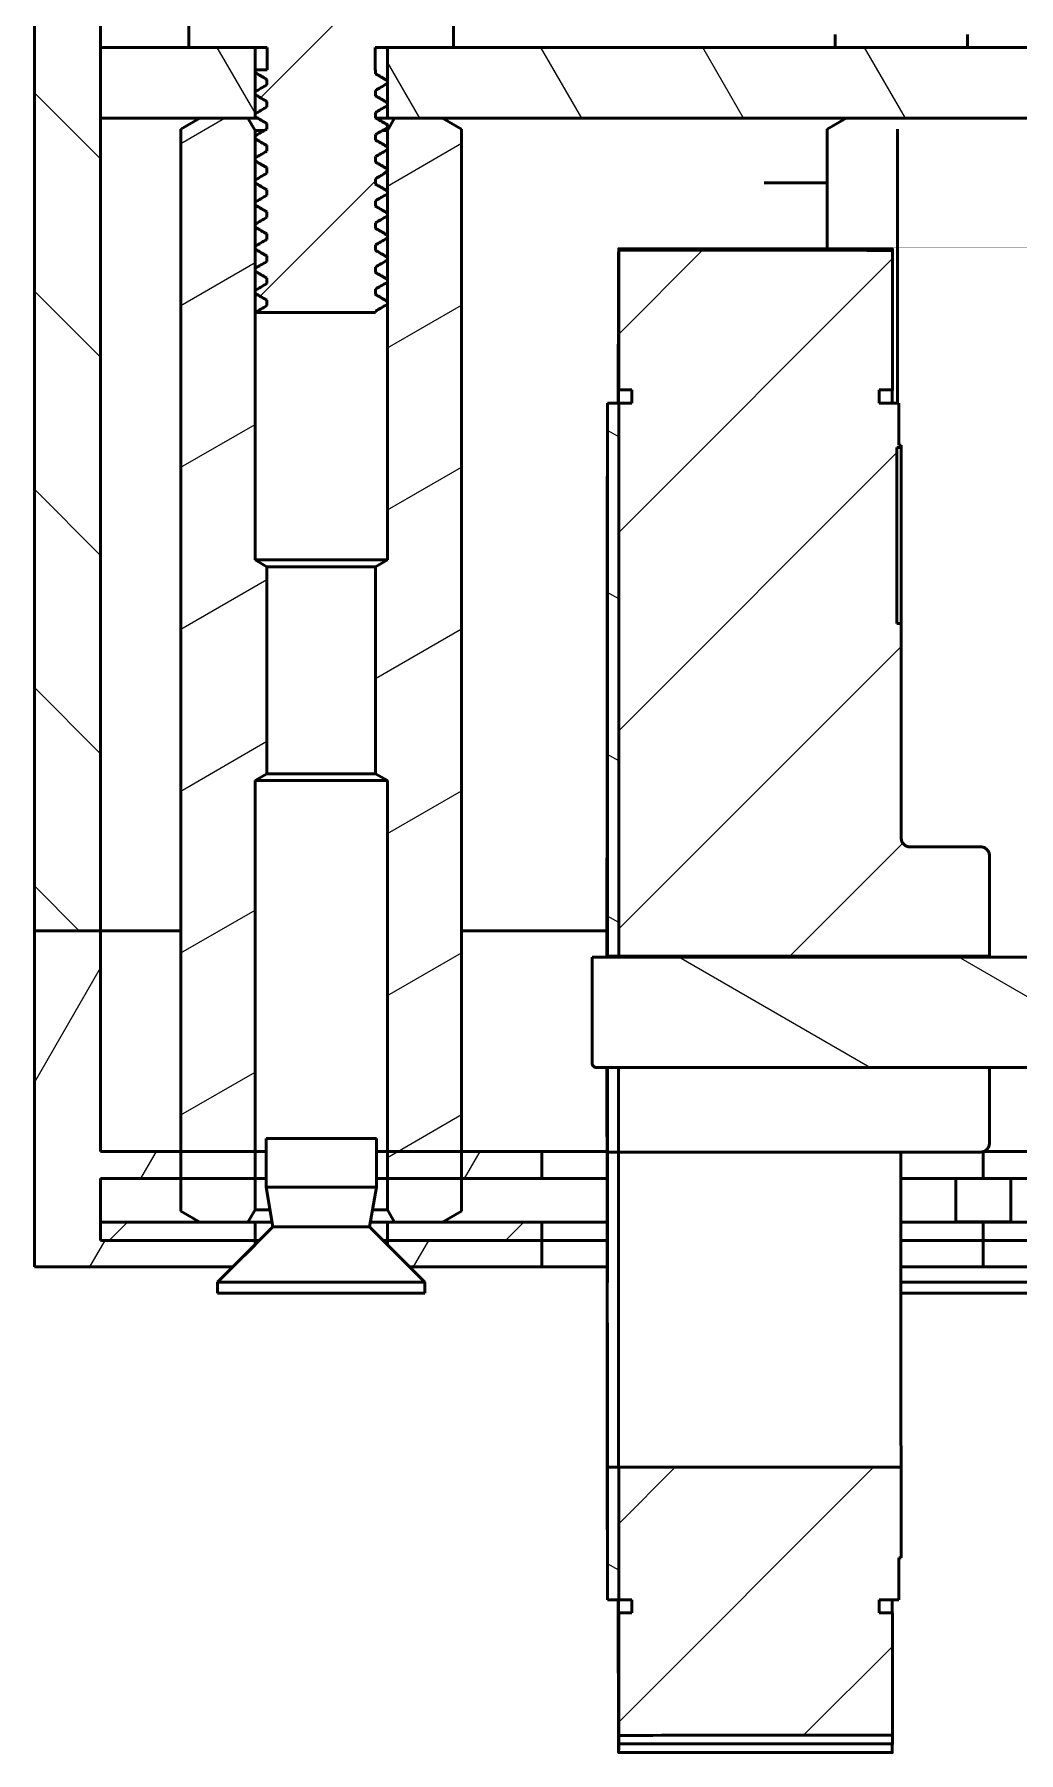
# Model space of a CAD drawing. Header units: millimetres. Extents: x 0 to 586, y -128 to 462.
# Drawn here: x 63.47 to 85.77, y 302.72 to 341.64 of the extents above; entities that cross this region are included whole.
import ezdxf

# ---------------------------------------------------------------- set-up
doc = ezdxf.new("R2010")
doc.units = ezdxf.units.MM
doc.linetypes.add('Сплошная', pattern=[0])
doc.layers.add('Viewport5ForCustomObjects_0', color=7, linetype='Continuous')
doc.layers.add('Видимый контур (ГОСТ)', color=7, linetype='Сплошная', lineweight=50)
doc.layers.add('Штриховка (ГОСТ)', color=7, linetype='Сплошная', lineweight=18)

# ---------------------------------------------------------------- blocks, each defined once
blk = doc.blocks.new('CustomObjectsInViewport5_0')
at = {"layer": 'Видимый контур (ГОСТ)', "ltscale": 1.31579}
for p, q in [((-10119.5, -10006.678), (-10119.5, -10052.893)), ((-10118, -10052.893), (-10118, -10007.893)), ((-10116, -10007.893), (-10116, -10032.893)), ((-10110, -10032.893), (-10110, -10007.893)), ((-10118, -10032.893), (-10118, -10034.493)), ((-10114.5, -10032.893), (-10118, -10032.893)), ((-10116, -10032.893), (-10114.225, -10032.893)), ((-10114.5, -10034.493), (-10114.5, -10032.893)), ((-10114.225, -10032.893), (-10114.225, -10033.393)), ((-10111.775, -10033.393), (-10111.775, -10032.893)), ((-10111.775, -10032.893), (-10110, -10032.893)), ((-10014.5, -10032.893), (-10111.5, -10032.893)), ((-10111.5, -10032.893), (-10111.5, -10034.493)), ((-10101.355, -10032.593), (-10101.355, -10032.893)), ((-10098.355, -10032.593), (-10098.355, -10032.893)), ((-10114.225, -10033.393), (-10114.5, -10033.393)), ((-10114.5, -10033.393), (-10114.5, -10033.455)), ((-10114.229, -10033.611), (-10114.229, -10033.736)), ((-10111.771, -10033.393), (-10111.775, -10033.393)), ((-10111.771, -10033.486), (-10111.771, -10033.393)), ((-10111.5, -10033.705), (-10111.5, -10033.643)), ((-10114.5, -10033.893), (-10114.5, -10033.955)), ((-10114.229, -10034.111), (-10114.229, -10034.236)), ((-10111.771, -10033.986), (-10111.771, -10033.861)), ((-10118, -10034.493), (-10114.5, -10034.493)), ((-10115.75, -10034.493), (-10116.18, -10034.741)), ((-10114.66, -10034.493), (-10115.75, -10034.493)), ((-10114.5, -10034.77), (-10114.66, -10034.493)), ((-10114.5, -10034.393), (-10114.5, -10034.455)), ((-10114.441, -10034.493), (-10114.5, -10034.493)), ((-10111.771, -10034.486), (-10111.771, -10034.361)), ((-10111.5, -10034.493), (-10111.753, -10034.493)), ((-10111.5, -10034.205), (-10111.5, -10034.143)), ((-10111.5, -10034.493), (-10014.5, -10034.493)), ((-10111.34, -10034.493), (-10111.5, -10034.77)), ((-10110.25, -10034.493), (-10111.34, -10034.493)), ((-10109.82, -10034.741), (-10110.25, -10034.493)), ((-10101.105, -10034.493), (-10101.535, -10034.741)), ((-10116.18, -10059.244), (-10116.18, -10034.741)), ((-10114.5, -10044.493), (-10114.5, -10034.77)), ((-10114.287, -10034.77), (-10114.5, -10034.77)), ((-10114.5, -10034.893), (-10114.5, -10034.955)), ((-10114.229, -10034.611), (-10114.229, -10034.736)), ((-10111.771, -10034.986), (-10111.771, -10034.861)), ((-10111.5, -10034.77), (-10111.612, -10034.77)), ((-10111.5, -10034.705), (-10111.5, -10034.643)), ((-10111.5, -10034.77), (-10111.5, -10044.493)), ((-10109.82, -10059.244), (-10109.82, -10034.741)), ((-10101.535, -10037.446), (-10101.535, -10034.741)), ((-10099.945, -10040.943), (-10099.945, -10034.741)), ((-10114.229, -10035.111), (-10114.229, -10035.236)), ((-10111.5, -10035.205), (-10111.5, -10035.143)), ((-10114.5, -10035.393), (-10114.5, -10035.455)), ((-10114.229, -10035.611), (-10114.229, -10035.736)), ((-10111.771, -10035.486), (-10111.771, -10035.361)), ((-10111.5, -10035.705), (-10111.5, -10035.643)), ((-10114.5, -10035.893), (-10114.5, -10035.955)), ((-10111.771, -10035.986), (-10111.771, -10035.861)), ((-10102.963, -10035.952), (-10101.535, -10035.952)), ((-10114.5, -10036.393), (-10114.5, -10036.455)), ((-10114.229, -10036.111), (-10114.229, -10036.236)), ((-10111.771, -10036.486), (-10111.771, -10036.361)), ((-10111.5, -10036.205), (-10111.5, -10036.143)), ((-10114.229, -10036.611), (-10114.229, -10036.736)), ((-10111.5, -10036.705), (-10111.5, -10036.643)), ((-10114.5, -10036.893), (-10114.5, -10036.955)), ((-10114.229, -10037.111), (-10114.229, -10037.236)), ((-10111.771, -10036.986), (-10111.771, -10036.861)), ((-10111.5, -10037.205), (-10111.5, -10037.143)), ((-10114.5, -10037.393), (-10114.5, -10037.455)), ((-10114.229, -10037.611), (-10114.229, -10037.736)), ((-10111.771, -10037.486), (-10111.771, -10037.361)), ((-10106.261, -10037.446), (-10100.061, -10037.446)), ((-10106.261, -10037.482), (-10106.261, -10040.643)), ((-10100.061, -10040.643), (-10100.061, -10037.484)), ((-10114.5, -10037.893), (-10114.5, -10037.955)), ((-10111.771, -10037.986), (-10111.771, -10037.861)), ((-10111.5, -10037.705), (-10111.5, -10037.643)), ((-10106.264, -10037.764), (-10106.262, -10037.764)), ((-10106.264, -10037.884), (-10106.262, -10037.884)), ((-10114.5, -10038.393), (-10114.5, -10038.455)), ((-10114.229, -10038.111), (-10114.229, -10038.236)), ((-10111.771, -10038.486), (-10111.771, -10038.361)), ((-10111.5, -10038.205), (-10111.5, -10038.143)), ((-10114.229, -10038.611), (-10114.229, -10038.736)), ((-10111.5, -10038.705), (-10111.5, -10038.643)), ((-10106.267, -10038.582), (-10106.266, -10038.582)), ((-10106.267, -10038.622), (-10106.266, -10038.622)), ((-10114.5, -10038.893), (-10111.771, -10038.893)), ((-10111.771, -10038.893), (-10111.771, -10038.861)), ((-10106.27, -10039.868), (-10106.27, -10039.868)), ((-10106.27, -10039.869), (-10106.27, -10039.869)), ((-10106.261, -10040.643), (-10105.961, -10040.643)), ((-10105.961, -10040.643), (-10105.961, -10040.943)), ((-10100.361, -10040.943), (-10100.361, -10040.643)), ((-10100.361, -10040.643), (-10100.061, -10040.643)), ((-10106.261, -10040.943), (-10106.511, -10040.943)), ((-10106.511, -10040.943), (-10106.511, -10053.467)), ((-10106.261, -10053.467), (-10106.261, -10040.943)), ((-10105.961, -10040.943), (-10106.261, -10040.943)), ((-10106.261, -10040.943), (-10106.261, -10053.467)), ((-10099.911, -10040.943), (-10100.361, -10040.943)), ((-10099.911, -10041.893), (-10099.911, -10040.943)), ((-10099.861, -10041.893), (-10099.911, -10041.893)), ((-10099.861, -10041.948), (-10099.861, -10041.893)), ((-10099.961, -10045.937), (-10099.961, -10041.948)), ((-10099.961, -10041.948), (-10099.861, -10041.948)), ((-10114.23, -10044.649), (-10114.5, -10044.493)), ((-10111.5, -10044.493), (-10114.5, -10044.493)), ((-10111.5, -10044.493), (-10111.771, -10044.649)), ((-10114.23, -10049.336), (-10114.23, -10044.649)), ((-10114.23, -10044.649), (-10111.771, -10044.649)), ((-10111.771, -10044.649), (-10111.771, -10049.336)), ((-10099.861, -10045.937), (-10099.961, -10045.937)), ((-10099.861, -10050.793), (-10099.861, -10045.937)), ((-10106.512, -10046.294), (-10106.512, -10049.44)), ((-10114.5, -10049.493), (-10114.23, -10049.336)), ((-10114.5, -10059.215), (-10114.5, -10049.493)), ((-10111.5, -10049.493), (-10114.5, -10049.493)), ((-10111.771, -10049.336), (-10114.23, -10049.336)), ((-10111.771, -10049.336), (-10111.5, -10049.493)), ((-10111.5, -10049.493), (-10111.5, -10059.215)), ((-10098.061, -10050.993), (-10099.661, -10050.993)), ((-10097.861, -10053.467), (-10097.861, -10051.193)), ((-10119.5, -10052.893), (-10118, -10052.893)), ((-10118, -10052.893), (-10119.5, -10052.893)), ((-10119.5, -10052.893), (-10119.5, -10060.504)), ((-10116.18, -10052.893), (-10118, -10052.893)), ((-10118, -10057.893), (-10118, -10052.893)), ((-10118, -10052.893), (-10116.18, -10052.893)), ((-10106.526, -10052.893), (-10109.82, -10052.893)), ((-10109.82, -10052.893), (-10106.526, -10052.893)), ((-10106.861, -10053.493), (-10106.862, -10053.493)), ((-10096.861, -10053.493), (-10106.861, -10053.493)), ((-10106.861, -10053.493), (-10106.861, -10055.891)), ((-10106.512, -10053.457), (-10106.511, -10053.467)), ((-10106.511, -10053.467), (-10106.261, -10053.467)), ((-10106.261, -10053.467), (-10097.861, -10053.467)), ((-10106.516, -10056.204), (-10106.52, -10057.27)), ((-10106.512, -10057.905), (-10106.512, -10055.991)), ((-10106.262, -10057.905), (-10106.262, -10055.991)), ((-10106.262, -10057.905), (-10106.262, -10055.991)), ((-10097.862, -10055.991), (-10097.862, -10057.7)), ((-10111.75, -10057.598), (-10114.25, -10057.598)), ((-10114.25, -10058.698), (-10114.25, -10057.598)), ((-10111.75, -10058.698), (-10111.75, -10057.598)), ((-10106.518, -10059.782), (-10106.515, -10057.753)), ((-10114.5, -10057.893), (-10118, -10057.893)), ((-10114.5, -10058.504), (-10114.5, -10057.893)), ((-10114.5, -10057.893), (-10114.25, -10057.893)), ((-10111.75, -10057.893), (-10111.5, -10057.893)), ((-10111.5, -10057.893), (-10111.5, -10058.504)), ((-10108, -10057.893), (-10111.5, -10057.893)), ((-10108, -10058.504), (-10108, -10057.893)), ((-10108, -10057.893), (-10106.525, -10057.893)), ((-10106.512, -10057.905), (-10106.262, -10057.905)), ((-10106.268, -10059.782), (-10106.265, -10057.905)), ((-10106.268, -10059.782), (-10106.265, -10057.905)), ((-10106.262, -10057.905), (-10098.062, -10057.905)), ((-10099.868, -10059.782), (-10099.865, -10057.905)), ((-10028, -10057.893), (-10098, -10057.893)), ((-10098, -10057.893), (-10098, -10058.504)), ((-10118, -10059.904), (-10118, -10058.504)), ((-10118, -10058.504), (-10114.5, -10058.504)), ((-10114.25, -10058.504), (-10114.5, -10058.504)), ((-10111.5, -10058.504), (-10111.75, -10058.504)), ((-10111.5, -10058.504), (-10108, -10058.504)), ((-10106.525, -10058.504), (-10108, -10058.504)), ((-10098, -10058.504), (-10099.866, -10058.504)), ((-10098.625, -10058.504), (-10098.625, -10059.463)), ((-10098, -10058.504), (-10028, -10058.504)), ((-10097.375, -10058.504), (-10097.375, -10059.463)), ((-10111.75, -10058.698), (-10114.25, -10058.698)), ((-10114.094, -10059.598), (-10114.25, -10058.698)), ((-10111.906, -10059.598), (-10111.75, -10058.698)), ((-10116.18, -10059.244), (-10115.75, -10059.493)), ((-10114.66, -10059.493), (-10114.5, -10059.215)), ((-10114.16, -10059.215), (-10114.5, -10059.215)), ((-10111.5, -10059.215), (-10111.84, -10059.215)), ((-10111.5, -10059.215), (-10111.34, -10059.493)), ((-10110.25, -10059.493), (-10109.82, -10059.244)), ((-10114.5, -10059.493), (-10118, -10059.493)), ((-10118, -10059.493), (-10118, -10059.904)), ((-10115.75, -10059.493), (-10114.66, -10059.493)), ((-10114.094, -10059.598), (-10115.35, -10060.854)), ((-10114.5, -10059.904), (-10114.5, -10059.493)), ((-10114.112, -10059.493), (-10114.5, -10059.493)), ((-10111.906, -10059.598), (-10114.094, -10059.598)), ((-10111.906, -10059.598), (-10110.65, -10060.854)), ((-10111.5, -10059.493), (-10111.888, -10059.493)), ((-10111.5, -10059.493), (-10111.5, -10059.904)), ((-10108, -10059.493), (-10111.5, -10059.493)), ((-10111.34, -10059.493), (-10110.25, -10059.493)), ((-10108, -10059.904), (-10108, -10059.493)), ((-10108, -10059.493), (-10106.525, -10059.493)), ((-10099.868, -10059.493), (-10098, -10059.493)), ((-10097.395, -10059.483), (-10098.605, -10059.483)), ((-10098, -10059.493), (-10098, -10059.904)), ((-10028, -10059.493), (-10098, -10059.493)), ((-10118, -10059.904), (-10114.5, -10059.904)), ((-10114.5, -10059.904), (-10118, -10059.904)), ((-10115, -10060.504), (-10114.5, -10060.004)), ((-10114.4, -10059.904), (-10114.5, -10059.904)), ((-10114.5, -10060.004), (-10114.5, -10059.904)), ((-10114.5, -10059.904), (-10114.4, -10059.904)), ((-10111.5, -10059.904), (-10111.6, -10059.904)), ((-10111.6, -10059.904), (-10111.5, -10059.904)), ((-10111.5, -10059.904), (-10108, -10059.904)), ((-10111.5, -10059.904), (-10111.5, -10060.004)), ((-10108, -10059.904), (-10111.5, -10059.904)), ((-10111.5, -10060.004), (-10111, -10060.504)), ((-10108, -10059.904), (-10106.525, -10059.904)), ((-10108, -10060.504), (-10108, -10059.904)), ((-10108, -10059.904), (-10106.525, -10059.904)), ((-10099.868, -10059.904), (-10098, -10059.904)), ((-10099.868, -10059.904), (-10098, -10059.904)), ((-10098, -10059.904), (-10028, -10059.904)), ((-10028, -10059.904), (-10098, -10059.904)), ((-10098, -10059.904), (-10098, -10060.504)), ((-10119.5, -10060.504), (-10115, -10060.504)), ((-10111, -10060.504), (-10108, -10060.504)), ((-10106.524, -10060.504), (-10108, -10060.504)), ((-10098, -10060.504), (-10099.869, -10060.504)), ((-10098, -10060.504), (-10028, -10060.504)), ((-10110.65, -10060.854), (-10115.35, -10060.854)), ((-10115.35, -10061.098), (-10115.35, -10060.854)), ((-10110.65, -10061.098), (-10110.65, -10060.854)), ((-10096.005, -10060.854), (-10099.869, -10060.854)), ((-10110.65, -10061.098), (-10115.35, -10061.098)), ((-10096.005, -10061.098), (-10099.869, -10061.098)), ((-10106.261, -10065.042), (-10106.511, -10065.042)), ((-10106.511, -10065.042), (-10106.511, -10068.042)), ((-10106.261, -10068.042), (-10106.261, -10065.042)), ((-10099.861, -10065.042), (-10106.261, -10065.042)), ((-10106.261, -10065.042), (-10106.261, -10068.042)), ((-10099.861, -10067.092), (-10099.861, -10065.042)), ((-10099.911, -10068.042), (-10099.911, -10067.092)), ((-10099.911, -10067.092), (-10099.861, -10067.092)), ((-10106.511, -10068.042), (-10106.261, -10068.042)), ((-10106.261, -10068.042), (-10105.961, -10068.042)), ((-10105.961, -10068.342), (-10106.261, -10068.342)), ((-10106.261, -10068.342), (-10106.261, -10071.114)), ((-10105.961, -10068.042), (-10105.961, -10068.342)), ((-10100.361, -10068.342), (-10100.361, -10068.042)), ((-10100.361, -10068.042), (-10099.911, -10068.042)), ((-10100.061, -10068.342), (-10100.361, -10068.342)), ((-10100.061, -10071.112), (-10100.061, -10068.342)), ((-10106.271, -10068.711), (-10106.27, -10068.711)), ((-10106.268, -10070.086), (-10106.267, -10070.086)), ((-10106.268, -10070.111), (-10106.267, -10070.111)), ((-10106.265, -10070.959), (-10106.263, -10070.959)), ((-10106.265, -10071.055), (-10106.263, -10071.055)), ((-10106.261, -10071.303), (-10100.061, -10071.303)), ((-10106.262, -10071.505), (-10100.062, -10071.505))]:
    blk.add_line(p, q, dxfattribs=at)
at = {"layer": 'Видимый контур (ГОСТ)', "ltscale": 1.31579, "extrusion": (0, 0, -1)}
for centre, start, end in [((10098.605, -10059.463), 270, 0), ((10097.395, -10059.463), 180, 270)]:
    blk.add_arc(centre, 0.02, start, end, dxfattribs=at)
for centre, major_axis, start_param, end_param in [((-10106.261, -10054.493), (0, 13.85), 6.074615, 6.27847), ((-10105.961, -10054.493), (0, 13.85), 6.074616, 6.278495), ((-10100.061, -10054.493), (0, 13.85), 6.074626, 6.278973), ((-10099.861, -10043.943), (0, -2), 0.073677, 3.067915), ((-10106.261, -10054.493), (0, 1.625), 5.375263, 5.3954), ((-10106.266, -10061.325), (0, 2), 3.786597, 5.593499), ((-10099.866, -10061.325), (0, 2), 3.786597, 5.593499), ((-10106.261, -10054.493), (0, -10.55), 0.00619, 0.645004), ((-10099.861, -10054.493), (0, -10.55), 0.005509, 0.645004), ((-10106.261, -10054.493), (0, -13.85), 0.004715, 0.20857), ((-10105.961, -10054.493), (0, -13.85), 0.004691, 0.20857), ((-10100.061, -10054.493), (0, -13.85), 0.004213, 0.208559)]:
    blk.add_ellipse(centre, major_axis=major_axis, ratio=0.001122, start_param=start_param, end_param=end_param, dxfattribs=at)
at = {"layer": 'Видимый контур (ГОСТ)', "ltscale": 1.31579}
for centre, major_axis, start_param, end_param in [((-10106.511, -10054.493), (0, 13.55), 0.00484, 1.496928), ((-10106.514, -10046.625), (0, 2), 4.878476, 6.685378), ((-10106.511, -10054.493), (0, -10.55), 3.543786, 4.61746), ((-10106.514, -10049.77), (0, 2), 3.679849, 4.878476), ((-10106.511, -10054.493), (0, -3.5), 3.679849, 4.422637), ((-10106.511, -10054.493), (0, -1.625), 4.021399, 4.049515), ((-10106.261, -10054.493), (0, -1.625), 4.029378, 4.049515), ((-10097.861, -10054.493), (0, -1.625), 4.029441, 4.049515), ((-10106.511, -10054.493), (0, -13.55), 4.823211, 6.278345), ((-10106.52, -10055.384), (0, -2), 5.020538, 6.623806), ((-10106.517, -10054.319), (0, -2), 0.34062, 0.580796), ((-10106.514, -10059.295), (0, 2), 5.774244, 6.972871), ((-10106.511, -10054.493), (0, -3.5), 5.774244, 6.058779), ((-10106.516, -10061.325), (0, -2), 3.831279, 5.638181), ((-10106.266, -10061.325), (0, -2), 3.831279, 5.638181), ((-10106.511, -10054.493), (0, -10.55), 5.638181, 6.276969), ((-10106.261, -10054.493), (0, -10.55), 5.638181, 6.276996)]:
    blk.add_ellipse(centre, major_axis=major_axis, ratio=0.001122, start_param=start_param, end_param=end_param, dxfattribs=at)
for points, knots in [([(-10114.5, -10033.455), (-10114.455, -10033.481), (-10114.41, -10033.507), (-10114.32, -10033.559), (-10114.274, -10033.585), (-10114.229, -10033.611)], [-0.03125, -0.03125, -0.03125, -0.03125, -0.015625, -0.015625, 0, 0, 0, 0]), ([(-10114.229, -10033.736), (-10114.274, -10033.762), (-10114.32, -10033.788), (-10114.41, -10033.84), (-10114.455, -10033.866), (-10114.5, -10033.893)], [-0.03125, -0.03125, -0.03125, -0.03125, -0.015625, -0.015625, 0, 0, 0, 0]), ([(-10111.5, -10033.643), (-10111.541, -10033.619), (-10111.582, -10033.595), (-10111.668, -10033.545), (-10111.714, -10033.519), (-10111.763, -10033.491), (-10111.767, -10033.489), (-10111.771, -10033.486)], [-0.03125, -0.03125, -0.03125, -0.03125, -0.01700646, -0.01700646, -0.00138146, -0.00138146, 0, 0, 0, 0]), ([(-10111.771, -10033.861), (-10111.73, -10033.838), (-10111.688, -10033.814), (-10111.602, -10033.764), (-10111.557, -10033.738), (-10111.508, -10033.71), (-10111.504, -10033.707), (-10111.5, -10033.705)], [-0.03125, -0.03125, -0.03125, -0.03125, -0.01700611, -0.01700611, -0.00138111, -0.00138111, 0, 0, 0, 0]), ([(-10114.5, -10033.955), (-10114.455, -10033.981), (-10114.41, -10034.007), (-10114.32, -10034.059), (-10114.274, -10034.085), (-10114.229, -10034.111)], [-0.03125, -0.03125, -0.03125, -0.03125, -0.015625, -0.015625, 0, 0, 0, 0]), ([(-10114.494, -10033.961), (-10114.496, -10033.96), (-10114.498, -10033.959), (-10114.499, -10033.957), (-10114.5, -10033.956), (-10114.5, -10033.955)], [-1.07679009, -1.07679009, -1.07679009, -1.07679009, -1.07046944, -1.07046944, -1.06371045, -1.06371045, -1.06371045, -1.06371045]), ([(-10111.5, -10034.143), (-10111.541, -10034.119), (-10111.582, -10034.095), (-10111.668, -10034.045), (-10111.714, -10034.019), (-10111.763, -10033.991), (-10111.767, -10033.989), (-10111.771, -10033.986)], [-0.03125, -0.03125, -0.03125, -0.03125, -0.01700646, -0.01700646, -0.00138146, -0.00138146, 0, 0, 0, 0]), ([(-10114.229, -10034.236), (-10114.274, -10034.262), (-10114.32, -10034.288), (-10114.41, -10034.34), (-10114.455, -10034.366), (-10114.5, -10034.393)], [-0.03125, -0.03125, -0.03125, -0.03125, -0.015625, -0.015625, 0, 0, 0, 0]), ([(-10114.5, -10034.455), (-10114.455, -10034.481), (-10114.41, -10034.507), (-10114.32, -10034.559), (-10114.274, -10034.585), (-10114.229, -10034.611)], [-0.03125, -0.03125, -0.03125, -0.03125, -0.015625, -0.015625, 0, 0, 0, 0]), ([(-10111.771, -10034.361), (-10111.73, -10034.338), (-10111.688, -10034.314), (-10111.602, -10034.264), (-10111.557, -10034.238), (-10111.508, -10034.21), (-10111.504, -10034.207), (-10111.5, -10034.205)], [-0.03125, -0.03125, -0.03125, -0.03125, -0.01700611, -0.01700611, -0.00138111, -0.00138111, 0, 0, 0, 0]), ([(-10111.5, -10034.643), (-10111.541, -10034.619), (-10111.582, -10034.595), (-10111.668, -10034.545), (-10111.714, -10034.519), (-10111.763, -10034.491), (-10111.767, -10034.489), (-10111.771, -10034.486)], [-0.03125, -0.03125, -0.03125, -0.03125, -0.01700646, -0.01700646, -0.00138146, -0.00138146, 0, 0, 0, 0]), ([(-10114.229, -10034.736), (-10114.274, -10034.762), (-10114.32, -10034.788), (-10114.41, -10034.84), (-10114.455, -10034.866), (-10114.5, -10034.893)], [-0.03125, -0.03125, -0.03125, -0.03125, -0.015625, -0.015625, 0, 0, 0, 0]), ([(-10111.771, -10034.861), (-10111.73, -10034.838), (-10111.688, -10034.814), (-10111.602, -10034.764), (-10111.557, -10034.738), (-10111.508, -10034.71), (-10111.504, -10034.707), (-10111.5, -10034.705)], [-0.03125, -0.03125, -0.03125, -0.03125, -0.01700611, -0.01700611, -0.00138111, -0.00138111, 0, 0, 0, 0]), ([(-10111.506, -10034.636), (-10111.503, -10034.638), (-10111.501, -10034.639), (-10111.5, -10034.641), (-10111.5, -10034.642), (-10111.5, -10034.643)], [-8.04355904, -8.04355904, -8.04355904, -8.04355904, -8.03435868, -8.03435868, -8.0305136, -8.0305136, -8.0305136, -8.0305136]), ([(-10114.5, -10034.955), (-10114.455, -10034.981), (-10114.41, -10035.007), (-10114.32, -10035.059), (-10114.274, -10035.085), (-10114.229, -10035.111)], [-0.03125, -0.03125, -0.03125, -0.03125, -0.015625, -0.015625, 0, 0, 0, 0]), ([(-10114.229, -10035.236), (-10114.274, -10035.262), (-10114.32, -10035.288), (-10114.41, -10035.34), (-10114.455, -10035.366), (-10114.5, -10035.393)], [-0.03125, -0.03125, -0.03125, -0.03125, -0.015625, -0.015625, 0, 0, 0, 0]), ([(-10111.5, -10035.143), (-10111.541, -10035.119), (-10111.582, -10035.095), (-10111.668, -10035.045), (-10111.714, -10035.019), (-10111.763, -10034.991), (-10111.767, -10034.989), (-10111.771, -10034.986)], [-0.03125, -0.03125, -0.03125, -0.03125, -0.01700646, -0.01700646, -0.00138146, -0.00138146, 0, 0, 0, 0]), ([(-10111.771, -10035.361), (-10111.73, -10035.338), (-10111.688, -10035.314), (-10111.602, -10035.264), (-10111.557, -10035.238), (-10111.508, -10035.21), (-10111.504, -10035.207), (-10111.5, -10035.205)], [-0.03125, -0.03125, -0.03125, -0.03125, -0.01700611, -0.01700611, -0.00138111, -0.00138111, 0, 0, 0, 0]), ([(-10111.506, -10035.136), (-10111.506, -10035.136), (-10111.505, -10035.136), (-10111.502, -10035.138), (-10111.5, -10035.14), (-10111.5, -10035.143)], [-7.09967978, -7.09967978, -7.09967978, -7.09967978, -7.09929062, -7.09929062, -7.0866344, -7.0866344, -7.0866344, -7.0866344]), ([(-10114.5, -10035.455), (-10114.455, -10035.481), (-10114.41, -10035.507), (-10114.32, -10035.559), (-10114.274, -10035.585), (-10114.229, -10035.611)], [-0.03125, -0.03125, -0.03125, -0.03125, -0.015625, -0.015625, 0, 0, 0, 0]), ([(-10111.5, -10035.643), (-10111.541, -10035.619), (-10111.582, -10035.595), (-10111.668, -10035.545), (-10111.714, -10035.519), (-10111.763, -10035.491), (-10111.767, -10035.489), (-10111.771, -10035.486)], [-0.03125, -0.03125, -0.03125, -0.03125, -0.01700646, -0.01700646, -0.00138146, -0.00138146, 0, 0, 0, 0]), ([(-10114.229, -10035.736), (-10114.274, -10035.762), (-10114.32, -10035.788), (-10114.41, -10035.84), (-10114.455, -10035.866), (-10114.5, -10035.893)], [-0.03125, -0.03125, -0.03125, -0.03125, -0.015625, -0.015625, 0, 0, 0, 0]), ([(-10114.5, -10035.955), (-10114.455, -10035.981), (-10114.41, -10036.007), (-10114.32, -10036.059), (-10114.274, -10036.085), (-10114.229, -10036.111)], [-0.03125, -0.03125, -0.03125, -0.03125, -0.015625, -0.015625, 0, 0, 0, 0]), ([(-10111.771, -10035.861), (-10111.73, -10035.838), (-10111.688, -10035.814), (-10111.602, -10035.764), (-10111.557, -10035.738), (-10111.508, -10035.71), (-10111.504, -10035.707), (-10111.5, -10035.705)], [-0.03125, -0.03125, -0.03125, -0.03125, -0.01700611, -0.01700611, -0.00138111, -0.00138111, 0, 0, 0, 0]), ([(-10111.5, -10036.143), (-10111.541, -10036.119), (-10111.582, -10036.095), (-10111.668, -10036.045), (-10111.714, -10036.019), (-10111.763, -10035.991), (-10111.767, -10035.989), (-10111.771, -10035.986)], [-0.03125, -0.03125, -0.03125, -0.03125, -0.01700646, -0.01700646, -0.00138146, -0.00138146, 0, 0, 0, 0]), ([(-10114.229, -10036.236), (-10114.274, -10036.262), (-10114.32, -10036.288), (-10114.41, -10036.34), (-10114.455, -10036.366), (-10114.5, -10036.393)], [-0.03125, -0.03125, -0.03125, -0.03125, -0.015625, -0.015625, 0, 0, 0, 0]), ([(-10114.5, -10036.455), (-10114.455, -10036.481), (-10114.41, -10036.507), (-10114.32, -10036.559), (-10114.274, -10036.585), (-10114.229, -10036.611)], [-0.03125, -0.03125, -0.03125, -0.03125, -0.015625, -0.015625, 0, 0, 0, 0]), ([(-10111.771, -10036.361), (-10111.73, -10036.338), (-10111.688, -10036.314), (-10111.602, -10036.264), (-10111.557, -10036.238), (-10111.508, -10036.21), (-10111.504, -10036.207), (-10111.5, -10036.205)], [-0.03125, -0.03125, -0.03125, -0.03125, -0.01700611, -0.01700611, -0.00138111, -0.00138111, 0, 0, 0, 0]), ([(-10114.229, -10036.736), (-10114.274, -10036.762), (-10114.32, -10036.788), (-10114.41, -10036.84), (-10114.455, -10036.866), (-10114.5, -10036.893)], [-0.03125, -0.03125, -0.03125, -0.03125, -0.015625, -0.015625, 0, 0, 0, 0]), ([(-10111.5, -10036.643), (-10111.541, -10036.619), (-10111.582, -10036.595), (-10111.668, -10036.545), (-10111.714, -10036.519), (-10111.763, -10036.491), (-10111.767, -10036.489), (-10111.771, -10036.486)], [-0.03125, -0.03125, -0.03125, -0.03125, -0.01700646, -0.01700646, -0.00138146, -0.00138146, 0, 0, 0, 0]), ([(-10111.771, -10036.861), (-10111.73, -10036.838), (-10111.688, -10036.814), (-10111.602, -10036.764), (-10111.557, -10036.738), (-10111.508, -10036.71), (-10111.504, -10036.707), (-10111.5, -10036.705)], [-0.03125, -0.03125, -0.03125, -0.03125, -0.01700611, -0.01700611, -0.00138111, -0.00138111, 0, 0, 0, 0]), ([(-10114.5, -10036.955), (-10114.455, -10036.981), (-10114.41, -10037.007), (-10114.32, -10037.059), (-10114.274, -10037.085), (-10114.229, -10037.111)], [-0.03125, -0.03125, -0.03125, -0.03125, -0.015625, -0.015625, 0, 0, 0, 0]), ([(-10114.494, -10036.961), (-10114.495, -10036.961), (-10114.496, -10036.96), (-10114.499, -10036.958), (-10114.5, -10036.957), (-10114.5, -10036.955)], [-6.75973011, -6.75973011, -6.75973011, -6.75973011, -6.7567807, -6.7567807, -6.74664922, -6.74664922, -6.74664922, -6.74664922]), ([(-10114.229, -10037.236), (-10114.274, -10037.262), (-10114.32, -10037.288), (-10114.41, -10037.34), (-10114.455, -10037.366), (-10114.5, -10037.393)], [-0.03125, -0.03125, -0.03125, -0.03125, -0.015625, -0.015625, 0, 0, 0, 0]), ([(-10111.5, -10037.143), (-10111.541, -10037.119), (-10111.582, -10037.095), (-10111.668, -10037.045), (-10111.714, -10037.019), (-10111.763, -10036.991), (-10111.767, -10036.989), (-10111.771, -10036.986)], [-0.03125, -0.03125, -0.03125, -0.03125, -0.01700646, -0.01700646, -0.00138146, -0.00138146, 0, 0, 0, 0]), ([(-10111.771, -10037.361), (-10111.73, -10037.338), (-10111.688, -10037.314), (-10111.602, -10037.264), (-10111.557, -10037.238), (-10111.508, -10037.21), (-10111.504, -10037.207), (-10111.5, -10037.205)], [-0.03125, -0.03125, -0.03125, -0.03125, -0.01700611, -0.01700611, -0.00138111, -0.00138111, 0, 0, 0, 0]), ([(-10114.5, -10037.455), (-10114.455, -10037.481), (-10114.41, -10037.507), (-10114.32, -10037.559), (-10114.274, -10037.585), (-10114.229, -10037.611)], [-0.03125, -0.03125, -0.03125, -0.03125, -0.015625, -0.015625, 0, 0, 0, 0]), ([(-10114.494, -10037.461), (-10114.498, -10037.459), (-10114.5, -10037.458), (-10114.5, -10037.455), (-10114.5, -10037.455), (-10114.5, -10037.455)], [-7.70685362, -7.70685362, -7.70685362, -7.70685362, -7.69503005, -7.69503005, -7.69375294, -7.69375294, -7.69375294, -7.69375294]), ([(-10111.5, -10037.643), (-10111.541, -10037.619), (-10111.582, -10037.595), (-10111.668, -10037.545), (-10111.714, -10037.519), (-10111.763, -10037.491), (-10111.767, -10037.489), (-10111.771, -10037.486)], [-0.03125, -0.03125, -0.03125, -0.03125, -0.01700646, -0.01700646, -0.00138146, -0.00138146, 0, 0, 0, 0]), ([(-10100.061, -10037.484), (-10101.094, -10037.483), (-10102.128, -10037.483), (-10104.194, -10037.482), (-10105.227, -10037.482), (-10106.261, -10037.482)], [-0.6199999, -0.6199999, -0.6199999, -0.6199999, -0.3099931, -0.3099931, 0, 0, 0, 0]), ([(-10114.229, -10037.736), (-10114.274, -10037.762), (-10114.32, -10037.788), (-10114.41, -10037.84), (-10114.455, -10037.866), (-10114.5, -10037.893)], [-0.03125, -0.03125, -0.03125, -0.03125, -0.015625, -0.015625, 0, 0, 0, 0]), ([(-10114.5, -10037.955), (-10114.455, -10037.981), (-10114.41, -10038.007), (-10114.32, -10038.059), (-10114.274, -10038.085), (-10114.229, -10038.111)], [-0.03125, -0.03125, -0.03125, -0.03125, -0.015625, -0.015625, 0, 0, 0, 0]), ([(-10111.771, -10037.861), (-10111.73, -10037.838), (-10111.688, -10037.814), (-10111.602, -10037.764), (-10111.557, -10037.738), (-10111.508, -10037.71), (-10111.504, -10037.707), (-10111.5, -10037.705)], [-0.03125, -0.03125, -0.03125, -0.03125, -0.01700611, -0.01700611, -0.00138111, -0.00138111, 0, 0, 0, 0]), ([(-10111.5, -10038.143), (-10111.541, -10038.119), (-10111.582, -10038.095), (-10111.668, -10038.045), (-10111.714, -10038.019), (-10111.763, -10037.991), (-10111.767, -10037.989), (-10111.771, -10037.986)], [-0.03125, -0.03125, -0.03125, -0.03125, -0.01700646, -0.01700646, -0.00138146, -0.00138146, 0, 0, 0, 0]), ([(-10114.229, -10038.236), (-10114.274, -10038.262), (-10114.32, -10038.288), (-10114.41, -10038.34), (-10114.455, -10038.366), (-10114.5, -10038.393)], [-0.03125, -0.03125, -0.03125, -0.03125, -0.015625, -0.015625, 0, 0, 0, 0]), ([(-10111.771, -10038.361), (-10111.73, -10038.338), (-10111.688, -10038.314), (-10111.602, -10038.264), (-10111.557, -10038.238), (-10111.508, -10038.21), (-10111.504, -10038.207), (-10111.5, -10038.205)], [-0.03125, -0.03125, -0.03125, -0.03125, -0.01700611, -0.01700611, -0.00138111, -0.00138111, 0, 0, 0, 0]), ([(-10111.506, -10038.136), (-10111.504, -10038.137), (-10111.502, -10038.138), (-10111.501, -10038.14), (-10111.5, -10038.141), (-10111.5, -10038.143)], [-1.43032557, -1.43032557, -1.43032557, -1.43032557, -1.42404554, -1.42404554, -1.41727572, -1.41727572, -1.41727572, -1.41727572]), ([(-10114.5, -10038.455), (-10114.455, -10038.481), (-10114.41, -10038.507), (-10114.32, -10038.559), (-10114.274, -10038.585), (-10114.229, -10038.611)], [-0.03125, -0.03125, -0.03125, -0.03125, -0.015625, -0.015625, 0, 0, 0, 0]), ([(-10114.229, -10038.736), (-10114.274, -10038.762), (-10114.32, -10038.788), (-10114.41, -10038.84), (-10114.455, -10038.866), (-10114.5, -10038.893)], [-0.03125, -0.03125, -0.03125, -0.03125, -0.015625, -0.015625, 0, 0, 0, 0]), ([(-10111.5, -10038.643), (-10111.541, -10038.619), (-10111.582, -10038.595), (-10111.668, -10038.545), (-10111.714, -10038.519), (-10111.763, -10038.491), (-10111.767, -10038.489), (-10111.771, -10038.486)], [-0.03125, -0.03125, -0.03125, -0.03125, -0.01700646, -0.01700646, -0.00138146, -0.00138146, 0, 0, 0, 0]), ([(-10111.771, -10038.861), (-10111.73, -10038.838), (-10111.688, -10038.814), (-10111.602, -10038.764), (-10111.557, -10038.738), (-10111.508, -10038.71), (-10111.504, -10038.707), (-10111.5, -10038.705)], [-0.03125, -0.03125, -0.03125, -0.03125, -0.01700611, -0.01700611, -0.00138111, -0.00138111, 0, 0, 0, 0]), ([(-10099.661, -10050.993), (-10099.685, -10050.993), (-10099.715, -10050.987), (-10099.76, -10050.968), (-10099.785, -10050.952), (-10099.82, -10050.917), (-10099.836, -10050.892), (-10099.855, -10050.847), (-10099.861, -10050.818), (-10099.861, -10050.793)], [-0.05924217, -0.05924217, -0.05924217, -0.05924217, -0.05183767, -0.05183767, -0.04443273, -0.04443273, -0.0370272, -0.0370272, -0.02962116, -0.02962116, -0.02962116, -0.02962116]), ([(-10097.861, -10051.193), (-10097.861, -10051.168), (-10097.867, -10051.139), (-10097.885, -10051.094), (-10097.902, -10051.069), (-10097.937, -10051.034), (-10097.961, -10051.018), (-10098.007, -10050.999), (-10098.036, -10050.993), (-10098.061, -10050.993)], [-0.02962111, -0.02962111, -0.02962111, -0.02962111, -0.02221494, -0.02221494, -0.01480941, -0.01480941, -0.0074045, -0.0074045, 0, 0, 0, 0]), ([(-10106.861, -10055.893), (-10106.861, -10055.884), (-10106.861, -10055.867), (-10106.861, -10055.784), (-10106.862, -10055.699), (-10106.862, -10055.497), (-10106.862, -10055.385), (-10106.862, -10055.137), (-10106.862, -10054.998), (-10106.862, -10054.71), (-10106.862, -10054.558), (-10106.862, -10054.261), (-10106.862, -10054.113), (-10106.862, -10053.836), (-10106.862, -10053.705), (-10106.862, -10053.557), (-10106.862, -10053.524), (-10106.862, -10053.493)], [0, 0, 0, 0, 0.0340177, 0.0340177, 0.0870265, 0.0870265, 0.1314147, 0.1314147, 0.1760514, 0.1760514, 0.2206695, 0.2206695, 0.2652859, 0.2652859, 0.3099027, 0.3099027, 0.3233952, 0.3233952, 0.3233952, 0.3233952]), ([(-10106.861, -10055.891), (-10106.861, -10055.903), (-10106.858, -10055.918), (-10106.848, -10055.941), (-10106.84, -10055.953), (-10106.823, -10055.97), (-10106.81, -10055.979), (-10106.788, -10055.988), (-10106.773, -10055.991), (-10106.761, -10055.991)], [-0.01481763, -0.01481763, -0.01481763, -0.01481763, -0.01110991, -0.01110991, -0.00740437, -0.00740437, -0.00370123, -0.00370123, 0, 0, 0, 0]), ([(-10097.995, -10057.893), (-10097.992, -10057.892), (-10097.989, -10057.891), (-10097.963, -10057.88), (-10097.938, -10057.863), (-10097.903, -10057.828), (-10097.887, -10057.802), (-10097.867, -10057.755), (-10097.862, -10057.725), (-10097.862, -10057.7)], [-0.11368525, -0.11368525, -0.11368525, -0.11368525, -0.11273182, -0.11273182, -0.10529553, -0.10529553, -0.09774314, -0.09774314, -0.09008084, -0.09008084, -0.09008084, -0.09008084]), ([(-10106.261, -10071.114), (-10105.227, -10071.114), (-10104.194, -10071.113), (-10102.127, -10071.112), (-10101.094, -10071.112), (-10100.061, -10071.112)], [-0.6199998, -0.6199998, -0.6199998, -0.6199998, -0.3099745, -0.3099745, 0, 0, 0, 0])]:
    blk.add_open_spline(points, degree=3, knots=knots, dxfattribs=at)
for points, degree in [([(-10114.494, -10033.461), (-10114.498, -10033.459), (-10114.5, -10033.457), (-10114.5, -10033.455)], 3), ([(-10114.229, -10033.615), (-10114.318, -10033.564), (-10114.406, -10033.513), (-10114.494, -10033.461)], 3), ([(-10111.771, -10033.482), (-10111.682, -10033.534), (-10111.594, -10033.585), (-10111.506, -10033.636)], 3), ([(-10111.506, -10033.636), (-10111.502, -10033.638), (-10111.5, -10033.64), (-10111.5, -10033.643)], 3), ([(-10114.229, -10034.115), (-10114.318, -10034.064), (-10114.406, -10034.013), (-10114.494, -10033.961)], 3), ([(-10111.771, -10033.982), (-10111.682, -10034.034), (-10111.594, -10034.085), (-10111.506, -10034.136)], 3), ([(-10114.494, -10034.461), (-10114.498, -10034.459), (-10114.5, -10034.457), (-10114.5, -10034.455)], 3), ([(-10114.229, -10034.615), (-10114.318, -10034.564), (-10114.406, -10034.513), (-10114.494, -10034.461)], 3), ([(-10111.771, -10034.482), (-10111.682, -10034.534), (-10111.594, -10034.585), (-10111.506, -10034.636)], 3), ([(-10111.506, -10034.136), (-10111.502, -10034.138), (-10111.5, -10034.14), (-10111.5, -10034.143)], 3), ([(-10114.494, -10034.961), (-10114.498, -10034.959), (-10114.5, -10034.957), (-10114.5, -10034.955)], 3), ([(-10114.229, -10035.115), (-10114.318, -10035.064), (-10114.406, -10035.013), (-10114.494, -10034.961)], 3), ([(-10111.771, -10034.982), (-10111.682, -10035.034), (-10111.594, -10035.085), (-10111.506, -10035.136)], 3), ([(-10114.494, -10035.461), (-10114.498, -10035.459), (-10114.5, -10035.457), (-10114.5, -10035.455)], 3), ([(-10114.229, -10035.615), (-10114.318, -10035.564), (-10114.406, -10035.513), (-10114.494, -10035.461)], 3), ([(-10111.771, -10035.482), (-10111.682, -10035.534), (-10111.594, -10035.585), (-10111.506, -10035.636)], 3), ([(-10111.506, -10035.636), (-10111.502, -10035.638), (-10111.5, -10035.64), (-10111.5, -10035.643)], 3), ([(-10114.494, -10035.961), (-10114.498, -10035.959), (-10114.5, -10035.957), (-10114.5, -10035.955)], 3), ([(-10114.229, -10036.115), (-10114.318, -10036.064), (-10114.406, -10036.013), (-10114.494, -10035.961)], 3), ([(-10111.771, -10035.982), (-10111.682, -10036.034), (-10111.594, -10036.085), (-10111.506, -10036.136)], 3), ([(-10114.494, -10036.461), (-10114.498, -10036.459), (-10114.5, -10036.457), (-10114.5, -10036.455)], 3), ([(-10114.229, -10036.615), (-10114.318, -10036.564), (-10114.406, -10036.513), (-10114.494, -10036.461)], 3), ([(-10111.506, -10036.136), (-10111.502, -10036.138), (-10111.5, -10036.14), (-10111.5, -10036.143)], 3), ([(-10111.771, -10036.482), (-10111.682, -10036.534), (-10111.594, -10036.585), (-10111.506, -10036.636)], 3), ([(-10111.506, -10036.636), (-10111.502, -10036.638), (-10111.5, -10036.64), (-10111.5, -10036.643)], 3), ([(-10114.229, -10037.115), (-10114.318, -10037.064), (-10114.406, -10037.013), (-10114.494, -10036.961)], 3), ([(-10111.771, -10036.982), (-10111.682, -10037.034), (-10111.594, -10037.085), (-10111.506, -10037.136)], 3), ([(-10111.506, -10037.136), (-10111.502, -10037.138), (-10111.5, -10037.14), (-10111.5, -10037.143)], 3), ([(-10114.229, -10037.615), (-10114.318, -10037.564), (-10114.406, -10037.513), (-10114.494, -10037.461)], 3), ([(-10111.771, -10037.482), (-10111.682, -10037.534), (-10111.594, -10037.585), (-10111.506, -10037.636)], 3), ([(-10106.261, -10037.482), (-10106.261, -10037.349), (-10106.262, -10037.712)], 2), ([(-10100.061, -10037.484), (-10100.061, -10037.446), (-10100.061, -10037.446)], 2), ([(-10114.494, -10037.961), (-10114.498, -10037.959), (-10114.5, -10037.957), (-10114.5, -10037.955)], 3), ([(-10114.229, -10038.115), (-10114.318, -10038.064), (-10114.406, -10038.013), (-10114.494, -10037.961)], 3), ([(-10111.771, -10037.982), (-10111.682, -10038.034), (-10111.594, -10038.085), (-10111.506, -10038.136)], 3), ([(-10111.506, -10037.636), (-10111.502, -10037.638), (-10111.5, -10037.64), (-10111.5, -10037.643)], 3), ([(-10106.264, -10037.884), (-10106.265, -10037.541), (-10106.265, -10038.177)], 2), ([(-10106.263, -10038.044), (-10106.263, -10038.083), (-10106.263, -10038.03), (-10106.264, -10037.884)], 3), ([(-10106.262, -10037.712), (-10106.262, -10037.915), (-10106.262, -10038.026), (-10106.263, -10038.044)], 3), ([(-10106.265, -10038.177), (-10106.266, -10038.419), (-10106.266, -10038.572), (-10106.266, -10038.636)], 3), ([(-10114.494, -10038.461), (-10114.498, -10038.459), (-10114.5, -10038.457), (-10114.5, -10038.455)], 3), ([(-10114.229, -10038.615), (-10114.318, -10038.564), (-10114.406, -10038.513), (-10114.494, -10038.461)], 3), ([(-10111.771, -10038.482), (-10111.682, -10038.534), (-10111.594, -10038.585), (-10111.506, -10038.636)], 3), ([(-10111.506, -10038.636), (-10111.502, -10038.638), (-10111.5, -10038.64), (-10111.5, -10038.643)], 3), ([(-10106.267, -10038.622), (-10106.268, -10038.43), (-10106.268, -10039.167)], 2), ([(-10106.266, -10038.636), (-10106.266, -10038.72), (-10106.267, -10038.716), (-10106.267, -10038.622)], 3), ([(-10106.268, -10039.167), (-10106.269, -10039.44), (-10106.269, -10039.631), (-10106.269, -10039.738)], 3), ([(-10106.27, -10039.869), (-10106.271, -10039.835), (-10106.271, -10040.649)], 2), ([(-10106.269, -10039.738), (-10106.269, -10039.865), (-10106.27, -10039.908), (-10106.27, -10039.869)], 3), ([(-10106.271, -10040.649), (-10106.271, -10040.756), (-10106.272, -10040.854), (-10106.272, -10040.943)], 3), ([(-10098.062, -10057.905), (-10098.042, -10057.905), (-10098.02, -10057.901), (-10098, -10057.895)], 3), ([(-10106.272, -10068.042), (-10106.272, -10068.704), (-10106.271, -10068.711)], 2), ([(-10106.271, -10068.711), (-10106.27, -10068.687), (-10106.27, -10068.743), (-10106.27, -10068.88)], 3), ([(-10106.27, -10068.88), (-10106.27, -10068.998), (-10106.269, -10069.197), (-10106.269, -10069.478)], 3), ([(-10106.269, -10069.478), (-10106.269, -10070.237), (-10106.268, -10070.086)], 2), ([(-10106.268, -10070.086), (-10106.267, -10070.006), (-10106.267, -10070.014), (-10106.267, -10070.109)], 3), ([(-10106.267, -10070.109), (-10106.267, -10070.185), (-10106.266, -10070.348), (-10106.266, -10070.599)], 3), ([(-10106.266, -10070.599), (-10106.265, -10071.264), (-10106.265, -10070.959)], 2), ([(-10106.265, -10070.959), (-10106.264, -10070.827), (-10106.264, -10070.786), (-10106.264, -10070.837)], 3), ([(-10106.264, -10070.837), (-10106.263, -10070.867), (-10106.263, -10070.989), (-10106.263, -10071.203)], 3), ([(-10106.263, -10071.203), (-10106.262, -10071.752), (-10106.261, -10071.303)], 2), ([(-10106.261, -10071.303), (-10106.261, -10071.221), (-10106.261, -10071.158), (-10106.261, -10071.114)], 3), ([(-10100.062, -10071.505), (-10100.062, -10071.505), (-10100.061, -10071.303)], 2), ([(-10100.061, -10071.303), (-10100.061, -10071.219), (-10100.061, -10071.155), (-10100.061, -10071.112)], 3)]:
    blk.add_open_spline(points, degree=degree, dxfattribs=at)
blk.add_rational_spline([(-10106.761, -10055.991), (-10101.812, -10055.991), (-10096.861, -10055.992)], [1, 0.999992030631, 0.999997782749], degree=2, dxfattribs=at)
at = {"layer": 'Штриховка (ГОСТ)', "linetype": 'Сплошная', "ltscale": 0.473684}
for p, q in [((-10114.376, -10034.027), (-10110, -10029.651)), ((-10114.5, -10034.373), (-10115.355, -10032.893)), ((-10107.098, -10034.493), (-10108.022, -10032.893)), ((-10103.432, -10034.493), (-10104.356, -10032.893)), ((-10099.766, -10034.493), (-10100.69, -10032.893)), ((-10110.765, -10034.493), (-10111.5, -10033.219)), ((-10118, -10035.415), (-10119.5, -10033.915)), ((-10116.18, -10035.064), (-10115.189, -10034.493)), ((-10111.5, -10036.029), (-10109.82, -10035.059)), ((-10111.651, -10035.792), (-10111.501, -10035.642)), ((-10114.382, -10038.523), (-10111.771, -10035.912)), ((-10106.261, -10039.382), (-10104.361, -10037.482)), ((-10116.18, -10038.731), (-10114.5, -10037.761)), ((-10106.261, -10043.872), (-10100.061, -10037.672)), ((-10118, -10039.905), (-10119.5, -10038.405)), ((-10111.5, -10039.695), (-10109.82, -10038.725)), ((-10116.18, -10042.397), (-10114.5, -10041.427)), ((-10106.261, -10041.71), (-10106.511, -10041.565)), ((-10106.261, -10048.362), (-10099.961, -10042.062)), ((-10111.5, -10043.361), (-10109.82, -10042.391)), ((-10118, -10044.395), (-10119.5, -10042.895)), ((-10116.18, -10046.063), (-10114.23, -10044.937)), ((-10106.261, -10045.376), (-10106.511, -10045.232)), ((-10111.771, -10047.183), (-10109.82, -10046.057)), ((-10106.261, -10052.853), (-10099.861, -10046.453)), ((-10118, -10048.885), (-10119.5, -10047.385)), ((-10116.18, -10049.729), (-10114.23, -10048.603)), ((-10106.261, -10049.042), (-10106.511, -10048.898)), ((-10111.5, -10050.693), (-10109.82, -10049.723)), ((-10102.385, -10053.467), (-10099.817, -10050.899)), ((-10118.483, -10052.893), (-10119.5, -10051.875)), ((-10116.18, -10053.395), (-10114.5, -10052.425)), ((-10106.261, -10052.708), (-10106.511, -10052.564)), ((-10111.5, -10054.36), (-10109.82, -10053.39)), ((-10100.574, -10055.991), (-10104.902, -10053.493)), ((-10095.261, -10055.393), (-10098.552, -10053.493)), ((-10097.895, -10053.467), (-10097.861, -10053.433)), ((-10119.5, -10056.333), (-10118, -10053.735)), ((-10116.18, -10057.062), (-10114.5, -10056.092)), ((-10111.5, -10058.026), (-10109.82, -10057.056)), ((-10117.087, -10058.504), (-10116.734, -10057.893)), ((-10109.755, -10058.504), (-10109.402, -10057.893)), ((-10117.802, -10059.904), (-10117.391, -10059.493)), ((-10108.822, -10059.904), (-10108.411, -10059.493)), ((-10118.242, -10060.504), (-10117.895, -10059.904)), ((-10110.909, -10060.504), (-10110.563, -10059.904)), ((-10106.261, -10070.813), (-10100.49, -10065.042)), ((-10106.261, -10066.323), (-10104.98, -10065.042)), ((-10106.261, -10067.373), (-10106.511, -10067.229)), ((-10102.07, -10071.112), (-10100.061, -10069.103))]:
    blk.add_line(p, q, dxfattribs=at)

msp = doc.modelspace()

# ---------------------------------------------------------------- block references
at = {"layer": 'Viewport5ForCustomObjects_0'}
msp.add_blockref('CustomObjectsInViewport5_0', (10182.966, 10374.229), dxfattribs=at)

doc.saveas('drawing.dxf')
